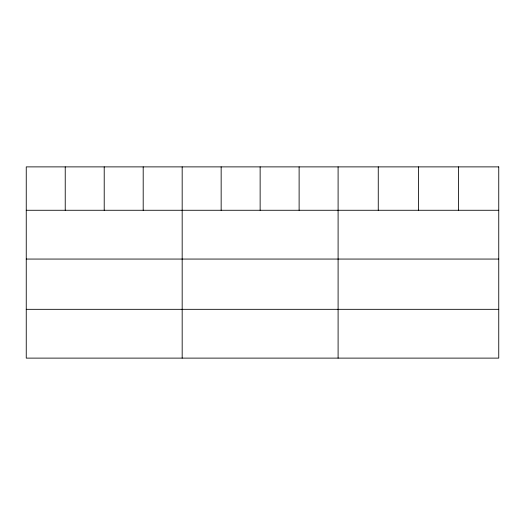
<?xml version="1.0" encoding="UTF-8"?>
<svg xmlns="http://www.w3.org/2000/svg" width="525" height="525" viewBox="0 0 525 525"><rect width="100%" height="100%" fill="white"/><g stroke="black" fill="none" stroke-linecap="round" stroke-linejoin="round"><path stroke-width="0.79" d="M26.25 210.269L498.75 210.269M26.25 259.061L498.75 259.061M26.25 309.323L498.75 309.323M458.587 166.884L458.587 210.269M418.425 166.884L418.425 210.269M378.262 166.884L378.262 210.269M338.1 166.884L338.1 358.116M299.119 166.884L299.119 210.269M260.137 166.884L260.137 210.269M221.156 166.884L221.156 210.269M182.175 166.884L182.175 358.116M143.194 166.884L143.194 210.269M104.213 166.884L104.213 210.269M65.231 166.884L65.231 210.269M498.75 166.884L26.25 166.884L26.25 358.116L498.75 358.116L498.75 166.884"/></g></svg>
